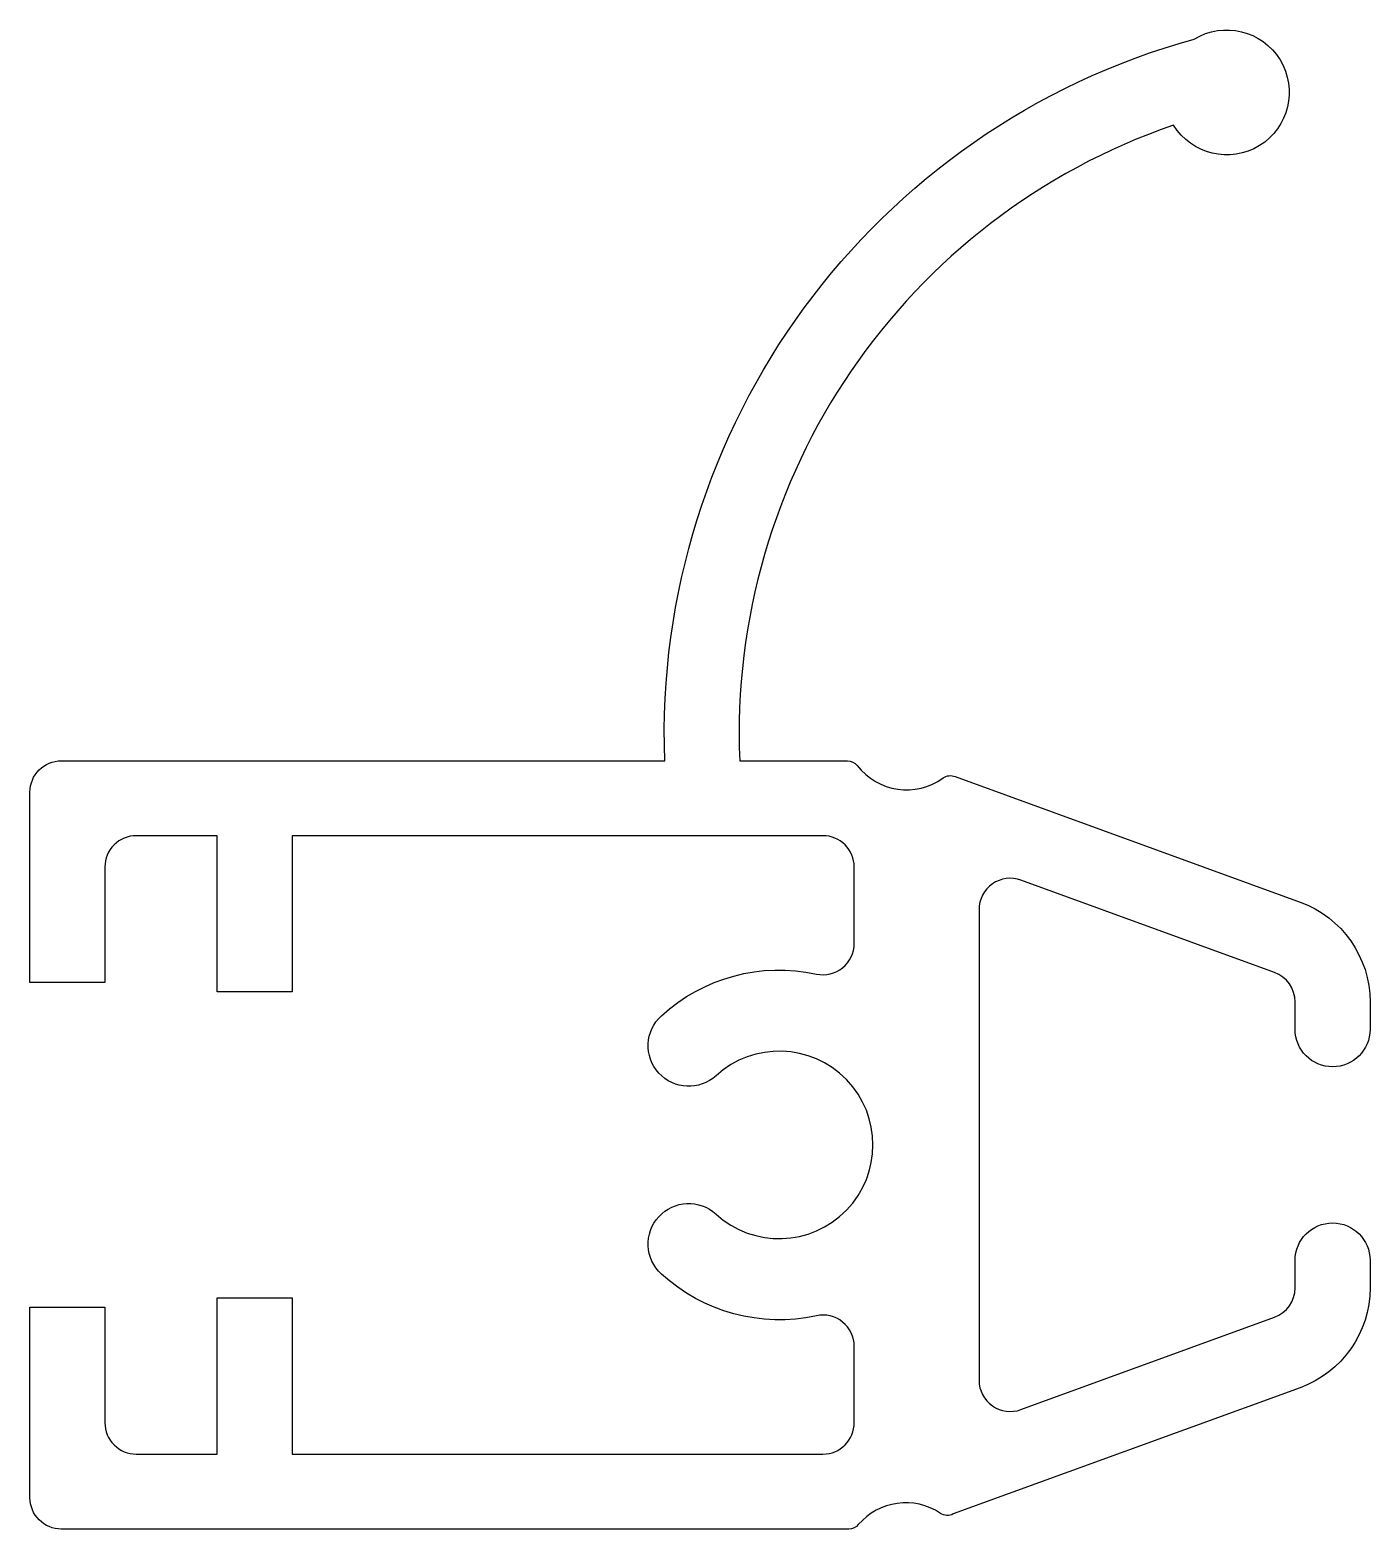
# Model space of a CAD drawing. Extents: x 413.9 to 435.4, y 213.4 to 237.4.
import ezdxf

# ---------------------------------------------------------------- set-up
doc = ezdxf.new("R2010")
doc.units = 0
doc.layers.get('0').update_dxf_attribs({"linetype": 'CONTINUOUS'})

msp = doc.modelspace()

# ---------------------------------------------------------------- linework, layer by layer
msp.add_lwpolyline([(432.536, 237.261, -2.408348), (432.206, 235.883, 0.332143), (425.257, 225.707), (426.981, 225.707, -0.23192), (427.139, 225.63, 0.404691), (428.516, 225.432, -0.258488), (428.708, 225.455), (434.233, 223.444, -0.315299), (435.352, 221.847), (435.352, 221.407, -1), (434.152, 221.407), (434.152, 221.847, 0.315299), (433.823, 222.317), (429.762, 223.795, 0.520567), (429.091, 223.325), (429.091, 215.789, 0.520567), (429.762, 215.319), (433.823, 216.797, 0.315299), (434.152, 217.267), (434.152, 217.707, -1), (435.352, 217.707), (435.352, 217.267, -0.315299), (434.233, 215.67), (428.678, 213.648, -0.277162), (428.473, 213.658, 0.379865), (427.157, 213.477, -0.219094), (427.005, 213.407), (414.391, 213.407, -0.414214), (413.891, 213.907), (413.891, 216.957), (415.091, 216.957), (415.091, 215.107, 0.414214), (415.591, 214.607), (416.891, 214.607), (416.891, 217.107), (418.091, 217.107), (418.091, 214.607), (426.591, 214.607, 0.414214), (427.091, 215.107), (427.091, 216.332, 0.478297), (426.485, 216.821, -0.243077), (424.003, 217.489, -1), (424.879, 218.449, 2.267446), (424.879, 220.665, -1), (424.003, 221.625, -0.243077), (426.485, 222.293, 0.478297), (427.091, 222.782), (427.091, 224.007, 0.414214), (426.591, 224.507), (418.091, 224.507), (418.091, 222.007), (416.891, 222.007), (416.891, 224.507), (415.591, 224.507, 0.414214), (415.091, 224.007), (415.091, 222.157), (413.891, 222.157), (413.891, 225.207, -0.414214), (414.391, 225.707), (424.057, 225.707, -0.347372)], format="xyb", close=True)

doc.saveas('drawing.dxf')
